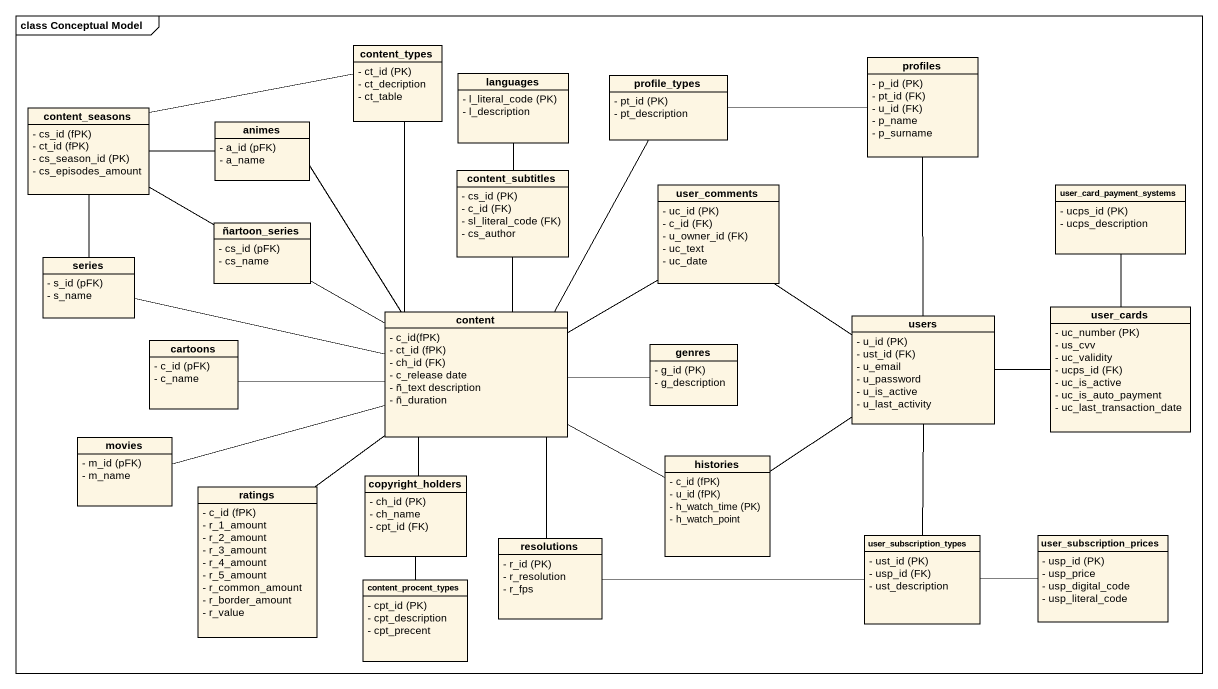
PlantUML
@startuml
mainframe class Conceptual Model
hide circle
hide empty members
skinparam classAttributeIconSize 0
class content_types {
  {field} - ct_id (PK)
  - ct_decription
  - ct_table
}
class languages {
  {field} - l_literal_code (PK)
  - l_description
}
class profile_types {
  {field} - pt_id (PK)
  - pt_description
}
class profiles {
  {field} - p_id (PK)
  {field} - pt_id (FK)
  {field} - u_id (FK)
  - p_name
  - p_surname
}
class content_seasons {
  {field} - cs_id (fPK)
  {field} - ct_id (fPK)
  {field} - cs_season_id (PK)
  - cs_episodes_amount
}
class animes {
  {field} - a_id (pFK)
  - a_name
}
class content_subtitles {
  {field} - cs_id (PK)
  {field} - c_id (FK)
  {field} - sl_literal_code (FK)
  - cs_author
}
class user_comments {
  {field} - uc_id (PK)
  {field} - c_id (FK)
  {field} - u_owner_id (FK)
  - uc_text
  - uc_date
}
class user_card_payment_systems {
  {field} - ucps_id (PK)
  - ucps_description
}
class ñartoon_series {
  {field} - cs_id (pFK)
  - cs_name
}
class series {
  {field} - s_id (pFK)
  - s_name
}
class content {
  {field} - c_id(fPK)
  {field} - ct_id (fPK)
  {field} - ch_id (FK)
  - c_release date
  - ñ_text description
  - ñ_duration
}
class users {
  {field} - u_id (PK)
  {field} - ust_id (FK)
  - u_email
  - u_password
  - u_is_active
  - u_last_activity
}
class user_cards {
  {field} - uc_number (PK)
  - us_cvv
  - uc_validity
  {field} - ucps_id (FK)
  - uc_is_active
  - uc_is_auto_payment
  - uc_last_transaction_date
}
class cartoons {
  {field} - c_id (pFK)
  - c_name
}
class genres {
  {field} - g_id (PK)
  - g_description
}
class movies {
  {field} - m_id (pFK)
  - m_name
}
class ratings {
  {field} - c_id (fPK)
  - r_1_amount
  - r_2_amount
  - r_3_amount
  - r_4_amount
  - r_5_amount
  - r_common_amount
  - r_border_amount
  - r_value
}
class copyright_holders {
  {field} - ch_id (PK)
  - ch_name
  {field} - cpt_id (FK)
}
class histories {
  {field} - c_id (fPK)
  {field} - u_id (fPK)
  {field} - h_watch_time (PK)
  - h_watch_point
}
class resolutions {
  {field} - r_id (PK)
  - r_resolution
  - r_fps
}
class user_subscription_types {
  {field} - ust_id (PK)
  {field} - usp_id (FK)
  - ust_description
}
class user_subscription_prices {
  {field} - usp_id (PK)
  - usp_price
  - usp_digital_code
  - usp_literal_code
}
class content_procent_types {
  {field} - cpt_id (PK)
  - cpt_description
  - cpt_precent
}
languages -- content_subtitles
profile_types -right- profiles
content_seasons -right- content_types
content_seasons -- series
animes -left- content_seasons
user_comments -left- content
user_card_payment_systems -- user_cards
ñartoon_series -left- content_seasons
ñartoon_series -right- content
series -right- content
content -up- content_types
content -up- profile_types
content -up- animes
content -up- content_subtitles
content -- ratings
content -right- histories
content -- resolutions
users -up- profiles
users -up- user_comments
users -- histories
users -- user_subscription_types
user_cards -left- users
cartoons -right- content
genres -left- content
movies -right- content
copyright_holders -up- content
resolutions -right- user_subscription_types
user_subscription_prices -left- user_subscription_types
content_procent_types -up- copyright_holders
@enduml
